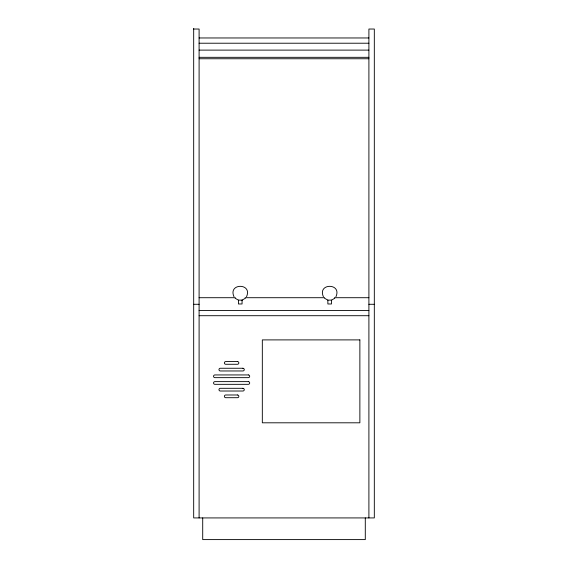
<?xml version="1.0" encoding="UTF-8"?>
<svg xmlns="http://www.w3.org/2000/svg" width="568" height="568" viewBox="0 0 568 568"><rect width="100%" height="100%" fill="white"/><g stroke="black" fill="none" stroke-linecap="round" stroke-linejoin="round"><path stroke-width="0.85" d="M246.512 296.752C252.838 282.864 227.676 282.864 234.002 296.752M335.929 296.752C342.255 282.864 317.093 282.864 323.412 296.752M245.369 298.25L242.124 300.117M334.779 298.25L331.542 300.124M193.681 29.032L199.098 29.032L199.098 517.924M199.098 37.964L368.902 37.964M199.098 43.218L368.902 43.218M199.098 50.112L368.902 50.112M199.098 57.318L368.902 57.318M199.098 58.752L368.902 58.752M199.098 297.71L235.358 297.71M245.085 297.71L324.683 297.71M334.41 297.71L368.902 297.71M327.864 300.124L331.478 300.124L331.478 303.979L327.864 303.979L327.864 300.124L324.562 298.25M193.681 304.285L199.098 304.285M368.902 304.285L374.319 304.285M199.098 310.497L368.902 310.497M199.098 315.709L368.902 315.709M238.39 300.117L235.145 298.25M368.902 517.924L368.902 29.032L374.319 29.032L374.319 517.924L193.681 517.924L193.681 28.4M365.288 517.924L365.288 539.6L202.712 539.6L202.712 517.924M242.06 300.117L238.453 300.117L238.453 303.979L242.06 303.979L242.06 300.117M359.871 339.898L262.324 339.898L262.324 422.805L359.871 422.805L359.871 339.898M237.488 361.575L225.744 361.575A1.356 1.356 0 0 0 224.388 362.924A1.356 1.356 0 0 0 225.744 364.28L237.488 364.28A1.356 1.356 0 0 0 238.844 362.924A1.356 1.356 0 0 0 237.488 361.575M242.905 368.256L220.327 368.256A1.356 1.356 0 0 0 218.971 369.612A1.356 1.356 0 0 0 220.327 370.968L242.905 370.968A1.356 1.356 0 0 0 244.261 369.612A1.356 1.356 0 0 0 242.905 368.256M248.322 374.937L214.91 374.937A1.356 1.356 0 0 0 213.554 376.293A1.356 1.356 0 0 0 214.91 377.649L248.322 377.649A1.356 1.356 0 0 0 249.679 376.293A1.356 1.356 0 0 0 248.322 374.937M248.322 381.625L214.91 381.625A1.356 1.356 0 0 0 213.554 382.974A1.356 1.356 0 0 0 214.91 384.33L248.322 384.33A1.356 1.356 0 0 0 249.679 382.974A1.356 1.356 0 0 0 248.322 381.625M242.905 388.306L220.327 388.306A1.356 1.356 0 0 0 218.971 389.662A1.356 1.356 0 0 0 220.327 391.018L242.905 391.018A1.356 1.356 0 0 0 244.261 389.662A1.356 1.356 0 0 0 242.905 388.306M237.488 394.987L225.744 394.987A1.356 1.356 0 0 0 224.388 396.343A1.356 1.356 0 0 0 225.744 397.699L237.488 397.699A1.356 1.356 0 0 0 238.844 396.343A1.356 1.356 0 0 0 237.488 394.987"/></g></svg>
